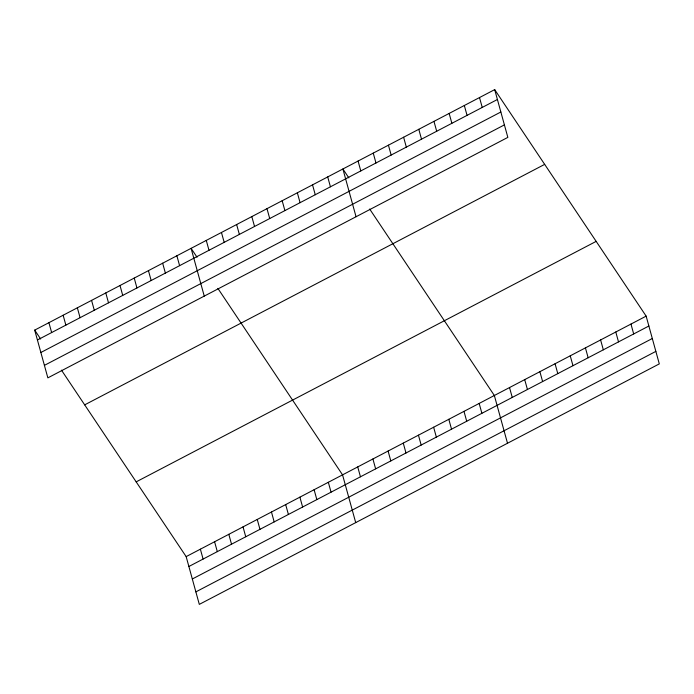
<?xml version="1.0" encoding="UTF-8"?>
<svg xmlns="http://www.w3.org/2000/svg" width="694" height="694" viewBox="0 0 694 694"><rect width="100%" height="100%" fill="white"/><g stroke="black" fill="none" stroke-linecap="round" stroke-linejoin="round"><path stroke-width="1.04" d="M494.692 89.621L507.843 137.386L47.851 377.866L34.7 330.11L494.692 89.621L646.149 316.134L659.3 363.89L199.308 604.379L186.157 556.614L61.471 370.154M37.424 339.991L497.407 99.502M40.868 352.491L500.851 112.003M44.416 365.365L504.399 124.885M84.677 404.854L544.669 164.374M136.171 481.87L596.163 241.382M186.157 556.614L646.149 316.134M188.881 566.495L648.864 326.015M192.316 578.996L652.308 338.516M195.864 591.878L655.856 351.39M348.839 177.881L342.897 168.98L356.048 216.745M369.668 209.024L494.345 395.493L507.505 443.249M197.044 257.24L191.093 248.339L204.253 296.104M217.873 288.383L342.55 474.852L355.71 522.617M34.7 330.11L40.651 339.01M630.967 324.072L633.683 333.944M615.786 332.001L618.51 341.882M600.605 339.939L603.329 349.819M585.424 347.876L588.148 357.757M570.242 355.814L572.966 365.695M555.07 363.751L557.785 373.632M479.511 97.559L482.235 107.44M539.889 371.68L542.613 381.561M464.329 105.497L467.053 115.378M524.707 379.618L527.431 389.499M449.148 113.426L451.872 123.306M509.526 387.556L512.25 397.436M433.967 121.363L436.691 131.244M418.794 129.301L421.51 139.182M479.172 403.431L481.888 413.312M403.613 137.238L406.328 147.119M463.991 411.36L466.706 421.241M388.432 145.176L391.156 155.057M448.81 419.297L451.534 429.178M373.251 153.114L375.974 162.995M433.629 427.235L436.353 437.116M358.069 161.043L360.793 170.924M418.447 435.173L421.171 445.054M403.266 443.11L405.99 452.991M327.715 176.918L330.431 186.799M388.093 451.048L390.809 460.92M312.534 184.856L315.258 194.736M372.912 458.977L375.636 468.858M297.353 192.793L300.077 202.674M357.731 466.915L360.455 476.795M282.172 200.722L284.896 210.603M266.99 208.66L269.714 218.541M328.331 482.287L331.055 492.167M251.818 216.597L254.533 226.478M314.113 489.721L316.837 499.602M236.637 224.535L239.361 234.416M299.895 497.156L302.619 507.036M221.455 232.473L224.179 242.353M285.676 504.581L288.4 514.462M206.274 240.41L208.998 250.282M271.467 512.016L274.182 521.897M257.248 519.45L259.964 529.331M176.875 255.774L179.599 265.655M243.03 526.885L245.745 536.766M162.656 263.208L165.38 273.089M228.812 534.319L231.527 544.2M148.447 270.643L151.162 280.523M214.593 541.754L217.309 551.635M134.228 278.077L136.944 287.958M200.375 549.188L203.099 559.06M120.01 285.512L122.725 295.392M105.792 292.937L108.507 302.818M91.573 300.372L94.289 310.253M77.355 307.806L80.079 317.687M63.137 315.241L65.861 325.122M48.918 322.675L51.642 332.556"/></g></svg>
